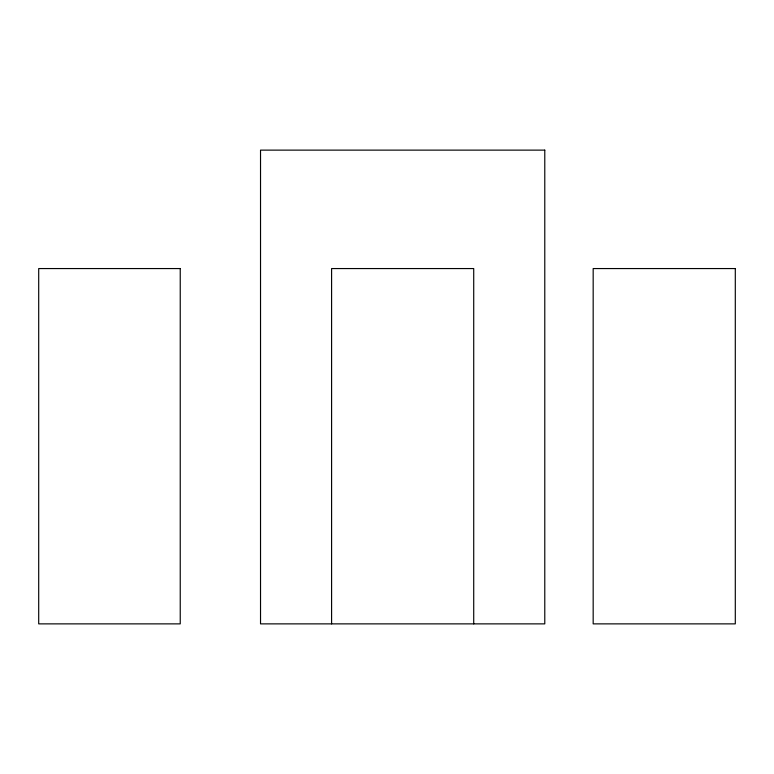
<?xml version="1.0" encoding="UTF-8"?>
<svg xmlns="http://www.w3.org/2000/svg" width="774" height="774" viewBox="0 0 774 774"><rect width="100%" height="100%" fill="white"/><g stroke="black" fill="none" stroke-linecap="round" stroke-linejoin="round"><path stroke-width="1.16" d="M473.717 623.873L473.717 268.559L331.591 268.559L331.591 623.873M544.78 150.127L260.528 150.127L260.528 623.873L544.78 623.873L544.78 150.127M180.236 268.559L38.7 268.559L38.7 623.873L180.236 623.873L180.236 268.559M735.3 268.559L593.174 268.559L593.174 623.873L735.3 623.873L735.3 268.559"/></g></svg>
